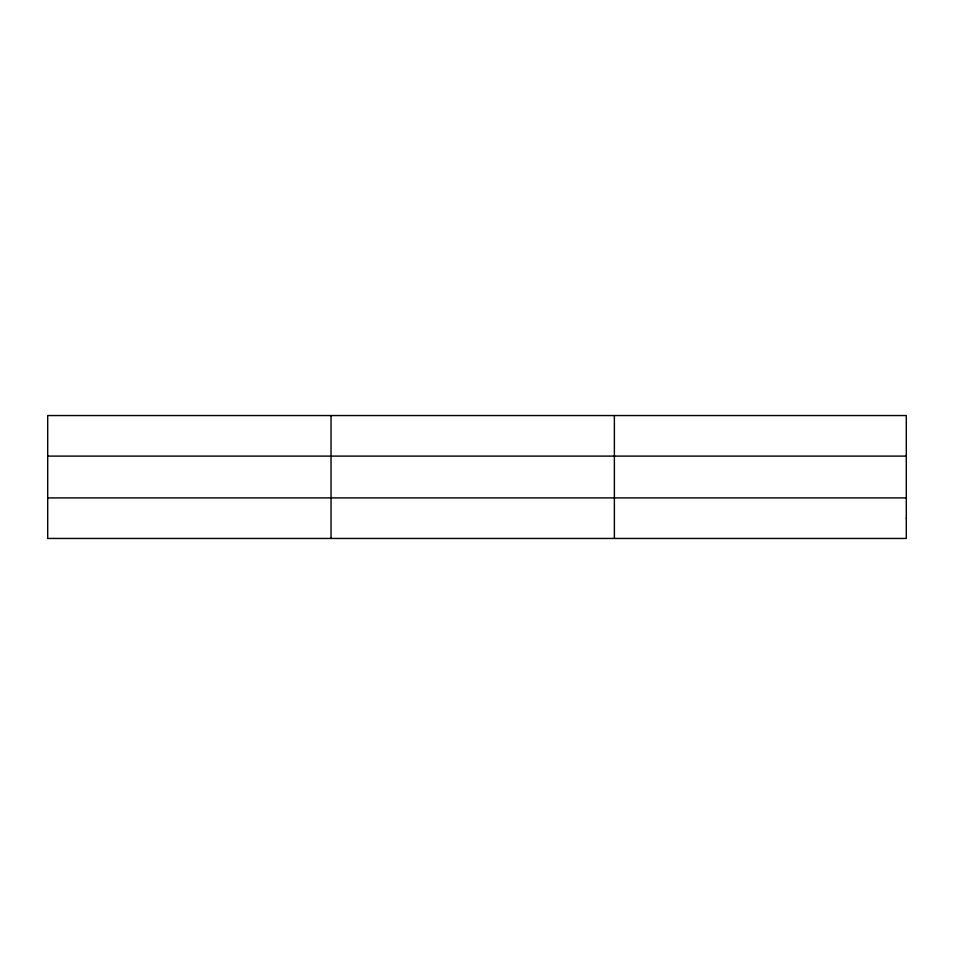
<?xml version="1.0" encoding="UTF-8"?>
<svg xmlns="http://www.w3.org/2000/svg" width="954" height="954" viewBox="0 0 954 954"><rect width="100%" height="100%" fill="white"/><g stroke="black" fill="none" stroke-linecap="round" stroke-linejoin="round"><path stroke-width="1.43" d="M331.038 538.45L331.038 415.55M614.376 538.45L614.376 415.55M47.7 456.107L906.3 456.107M47.7 497.893L906.3 497.893M906.3 518.165L906.3 538.45L47.7 538.45L47.7 415.55L906.3 415.55L906.3 518.165"/></g></svg>
